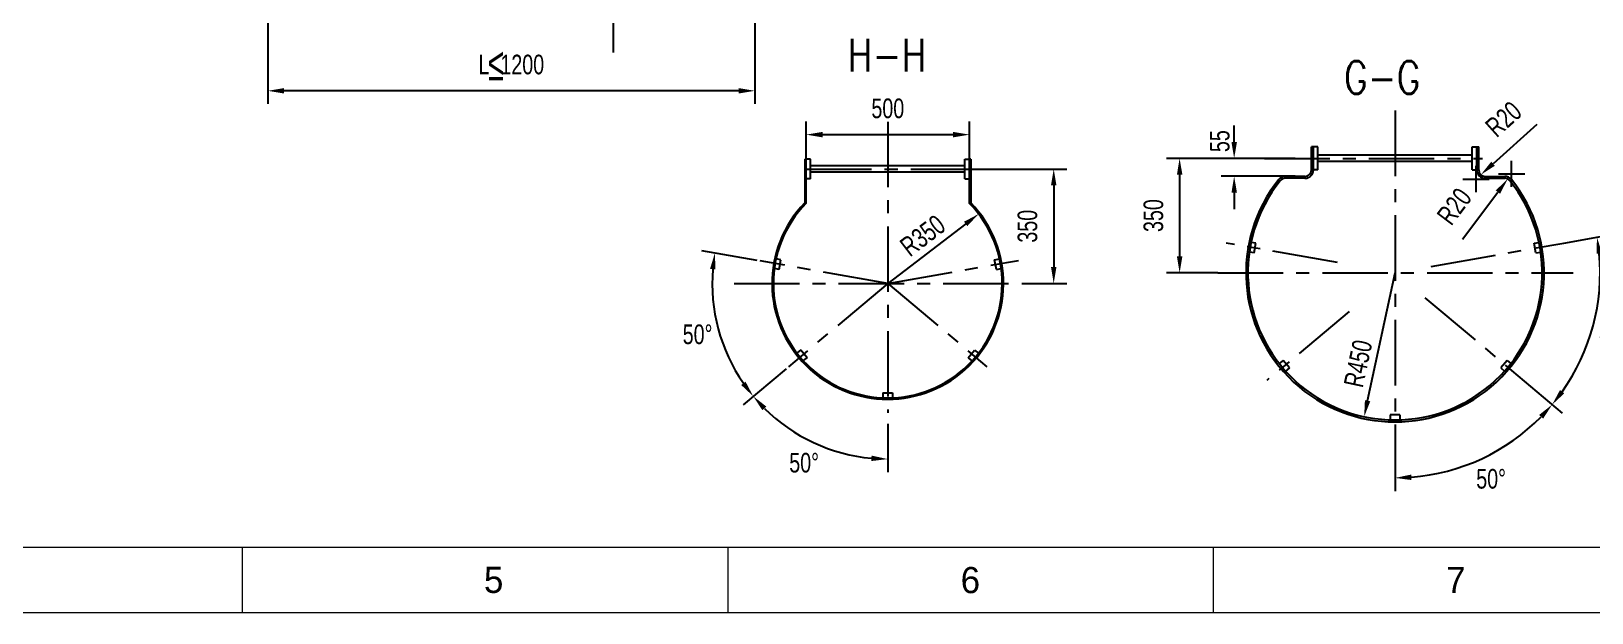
# Model space of a CAD drawing. Extents: x 148 to 221443, y -36682 to 6758.
# Drawn here: x 77947 to 82721, y -12115 to -10336 of the extents above; entities that cross this region are included whole.
import ezdxf
from ezdxf.enums import TextEntityAlignment as Align

# ---------------------------------------------------------------- set-up
doc = ezdxf.new("R2010")
doc.units = 0
doc.header["$LTSCALE"] = 10
doc.header["$MEASUREMENT"] = 0
doc.linetypes.add('CENTERX2', pattern=[4, 2.5, -0.5, 0.5, -0.5])
for name, color, linetype in [('2', 4, 'Continuous'), ('CENTER', 1, 'CENTERX2'), ('DIM', 4, 'Continuous'), ('RED', 7, 'Continuous'), ('WHITE', 7, 'Continuous')]:
    doc.layers.add(name, color=color, linetype=linetype)
doc.layers.add('2（细实线）', color=3, linetype='Continuous', lineweight=20)
doc.layers.add('图框层', color=7, linetype='Continuous', lineweight=15)
doc.styles.add('HZ', font='ROMS.SHX', dxfattribs={"width": 0.75, "bigfont": 'GBCBIG.SHX'})
doc.styles.get("Standard").update_dxf_attribs({"font": 'wison_e.shx', "width": 0.75, "bigfont": 'wison_c.shx'})
doc.styles.add('XW', font='ROMANS.shx', dxfattribs={"width": 0.85})
doc.dimstyles.new('DIM1', dxfattribs={"dimscale": 20, "dimtxt": 3, "dimasz": 2.5, "dimexe": 2, "dimexo": 0, "dimgap": 1, "dimtad": 0, "dimdec": 0, "dimzin": 0, "dimdsep": 46, "dimtxsty": 'Standard', "dimcen": 2, "dimclrd": 3, "dimclre": 3, "dimclrt": 3, "dimadec": 0, "dimazin": 0, "dimtfac": 0.666667, "dimtdec": 0, "dimtofl": 0, "dimtmove": 2, "dimatfit": 1, "dimfxl": 2, "dimtvp": 1.333333, "dimtolj": 1, "dimtzin": 0, "dimarcsym": 0})

# ---------------------------------------------------------------- blocks, each defined once
blk = doc.blocks.new('*D377')
at = {"layer": 'Defpoints', "color": 0}
for p in [(80161.2, -9882.8), (78671.2, -10058), (78671.2, -10518.2)]:
    blk.add_point(p, dxfattribs=at)
at = {"layer": 'DIM', "color": 3, "lineweight": -2}
for p, q in [((80161.2, -9882.8), (80161.2, -10558.2)), ((78671.2, -10058), (78671.2, -10558.2)), ((80111.2, -10518.2), (78721.2, -10518.2))]:
    blk.add_line(p, q, dxfattribs=at)
at = {"layer": 'DIM', "color": 3}
for points in [[(78721.2, -10509.9), (78721.2, -10526.6), (78671.2, -10518.2)], [(80111.2, -10526.6), (80111.2, -10509.9), (80161.2, -10518.2)]]:
    blk.add_solid(points, dxfattribs=at)
at = {"layer": 'DIM', "color": 3, "insert": (79416.2, -10438.2), "char_height": 60, "attachment_point": 5}
blk.add_mtext('\\A1;L  1200', dxfattribs=at)
blk = doc.blocks.new('*D379')
at = {"color": 3, "lineweight": -2}
for p, q in [((81719.8, -10724.8), (81420.6, -10724.8)), ((81460.6, -10774.8), (81460.6, -11024.8)), ((81577.4, -11074.8), (81420.6, -11074.8))]:
    blk.add_line(p, q, dxfattribs=at)
at = {"color": 3}
for points in [[(81469, -10774.8), (81452.3, -10774.8), (81460.6, -10724.8)], [(81452.3, -11024.8), (81469, -11024.8), (81460.6, -11074.8)]]:
    blk.add_solid(points, dxfattribs=at)
at = {"layer": 'Defpoints', "color": 0}
for p in [(81719.8, -10724.8), (81460.6, -11074.8), (81577.4, -11074.8)]:
    blk.add_point(p, dxfattribs=at)
at = {"color": 3, "insert": (81380.6, -10899.8), "char_height": 60, "attachment_point": 5, "rotation": 90}
blk.add_mtext('\\A1;350', dxfattribs=at)
blk = doc.blocks.new('*D380')
at = {"layer": 'Defpoints', "color": 0}
for p in [(82119.6, -11074.8), (82025.2, -11514.8)]:
    blk.add_point(p, dxfattribs=at)
at = {"layer": 'DIM', "color": 3, "lineweight": -2}
blk.add_line((82035.7, -11465.9), (82119.6, -11074.8), dxfattribs=at)
at = {"layer": 'DIM', "color": 3}
blk.add_solid([(82027.5, -11464.2), (82043.8, -11467.7), (82025.2, -11514.8)], dxfattribs=at)
at = {"layer": 'DIM', "color": 3, "insert": (82006.7, -11352.5), "char_height": 60, "attachment_point": 5, "rotation": 77.8884}
blk.add_mtext('\\A1;R450', dxfattribs=at)
blk = doc.blocks.new('*D381')
at = {"layer": 'Defpoints', "color": 0}
for p in [(82119.6, -10579), (82211, -11151.5), (82514.3, -11406), (82119.6, -11601), (82299.5, -11675.8)]:
    blk.add_point(p, dxfattribs=at)
at = {"layer": 'WHITE', "color": 3, "linetype": 'Continuous', "lineweight": -2}
for p, q in [((82514.3, -11406), (82630.8, -11503.8)), ((82119.6, -11601), (82119.6, -11742.1))]:
    blk.add_line(p, q, dxfattribs=at)
blk.add_arc((82119.6, -11074.8), 627.3, 274.5678, 315.4322, dxfattribs=at)
at = {"layer": 'WHITE', "color": 3}
for points in [[(82572.7, -11520.6), (82560.4, -11509.4), (82600.2, -11478)], [(82169.2, -11691.8), (82169.9, -11708.5), (82119.6, -11702.1)]]:
    blk.add_solid(points, dxfattribs=at)
at = {"layer": 'WHITE', "color": 3, "insert": (82413.5, -11705.2), "char_height": 60, "attachment_point": 5}
blk.add_mtext('\\A1;50%%d', dxfattribs=at)
blk = doc.blocks.new('*D382')
at = {"layer": 'Defpoints', "color": 0}
for p in [(82635.9, -10983.8), (82229.8, -11055.4), (82211, -11151.5), (82695.6, -11323.3), (82514.3, -11406)]:
    blk.add_point(p, dxfattribs=at)
at = {"layer": 'WHITE', "color": 3, "linetype": 'Continuous', "lineweight": -2}
for p, q in [((82635.9, -10983.8), (82776.8, -10958.9)), ((82514.3, -11406), (82630.8, -11503.8))]:
    blk.add_line(p, q, dxfattribs=at)
blk.add_arc((82119.6, -11074.8), 627.3, 324.5678, 5.4322, dxfattribs=at)
at = {"layer": 'WHITE', "color": 3}
for points in [[(82752.4, -11014.3), (82735.9, -11016.5), (82737.4, -10965.9)], [(82624.2, -11433.4), (82637.3, -11443.6), (82600.2, -11478)]]:
    blk.add_solid(points, dxfattribs=at)
at = {"layer": 'WHITE', "color": 3, "insert": (82788.6, -11254.1), "char_height": 60, "attachment_point": 5}
blk.add_mtext('\\A1;50%%d', dxfattribs=at)
blk = doc.blocks.new('*D383')
at = {"layer": 'Defpoints', "color": 0}
for p in [(81627.5, -10724.8), (81814.1, -10724.8), (81814.1, -10779.8)]:
    blk.add_point(p, dxfattribs=at)
at = {"layer": 'DIM', "color": 3, "linetype": 'Continuous', "lineweight": -2}
for p, q in [((81627.5, -10674.8), (81627.5, -10624.8)), ((81814.1, -10724.8), (81587.5, -10724.8)), ((81814.1, -10779.8), (81587.5, -10779.8)), ((81627.5, -10829.8), (81627.5, -10879.8))]:
    blk.add_line(p, q, dxfattribs=at)
at = {"layer": 'DIM', "color": 3}
for points in [[(81619.2, -10674.8), (81635.9, -10674.8), (81627.5, -10724.8)], [(81635.9, -10829.8), (81619.2, -10829.8), (81627.5, -10779.8)]]:
    blk.add_solid(points, dxfattribs=at)
at = {"layer": 'DIM', "color": 3, "insert": (81583.6, -10672.2), "char_height": 60, "attachment_point": 5, "rotation": 90}
blk.add_mtext('\\A1;55', dxfattribs=at)
blk = doc.blocks.new('*D384')
at = {"layer": 'Defpoints', "color": 0}
for p in [(82464.2, -10788), (82476.3, -10772)]:
    blk.add_point(p, dxfattribs=at)
at = {"layer": 'DIM', "color": 3, "lineweight": -2}
for p, q in [((82476.3, -10812), (82476.3, -10732)), ((82436.3, -10772), (82516.3, -10772)), ((82326, -10971.9), (82434.2, -10828))]:
    blk.add_line(p, q, dxfattribs=at)
at = {"layer": 'DIM', "color": 3}
blk.add_solid([(82440.9, -10833), (82427.5, -10823), (82464.2, -10788)], dxfattribs=at)
at = {"layer": 'DIM', "color": 3, "insert": (82301.1, -10871.9), "char_height": 60, "attachment_point": 5, "rotation": 53.0675}
blk.add_mtext('\\A1;R20', dxfattribs=at)
blk = doc.blocks.new('*D385')
at = {"layer": 'Defpoints', "color": 0}
for p in [(82367.4, -10788), (82382.2, -10774.7)]:
    blk.add_point(p, dxfattribs=at)
at = {"layer": 'DIM', "color": 3, "lineweight": -2}
for p, q in [((82553.5, -10621.2), (82419.5, -10741.3)), ((82327.4, -10788), (82407.4, -10788)), ((82367.4, -10828), (82367.4, -10748))]:
    blk.add_line(p, q, dxfattribs=at)
at = {"layer": 'DIM', "color": 3}
blk.add_solid([(82413.9, -10735.1), (82425, -10747.5), (82382.2, -10774.7)], dxfattribs=at)
at = {"layer": 'DIM', "color": 3, "insert": (82451.7, -10605), "char_height": 60, "attachment_point": 5, "rotation": 41.8659}
blk.add_mtext('\\A1;R20', dxfattribs=at)
blk = doc.blocks.new('*D445')
at = {"layer": 'Defpoints', "color": 0}
for p in [(80845.8, -10894.9), (80567.7, -11107.4)]:
    blk.add_point(p, dxfattribs=at)
at = {"layer": 'WHITE', "color": 3, "linetype": 'Continuous', "lineweight": -2}
blk.add_line((80806.1, -10925.3), (80567.7, -11107.4), dxfattribs=at)
at = {"layer": 'WHITE', "color": 3}
blk.add_solid([(80811.1, -10931.9), (80801, -10918.7), (80845.8, -10894.9)], dxfattribs=at)
at = {"layer": 'WHITE', "color": 3, "insert": (80674.7, -10961.2), "char_height": 60, "attachment_point": 5, "rotation": 37.3833}
blk.add_mtext('\\A1;R350', dxfattribs=at)
blk = doc.blocks.new('*D446')
at = {"layer": 'Defpoints', "color": 0}
for p in [(80567.7, -10512.2), (80567.7, -11107.4), (80256.7, -11368.4), (80567.7, -11536.9), (80272.6, -11556.1)]:
    blk.add_point(p, dxfattribs=at)
at = {"layer": 'WHITE', "color": 3, "linetype": 'Continuous', "lineweight": -2}
for p, q in [((80256.7, -11368.4), (80125.6, -11478.4)), ((80567.7, -11536.9), (80567.7, -11684.5))]:
    blk.add_line(p, q, dxfattribs=at)
blk.add_arc((80567.7, -11107.4), 537, 225.3363, 264.6637, dxfattribs=at)
at = {"layer": 'WHITE', "color": 3}
for points in [[(80196.3, -11483.8), (80184.1, -11495.1), (80156.3, -11452.6)], [(80517.4, -11650.5), (80518.1, -11633.8), (80567.7, -11644.5)]]:
    blk.add_solid(points, dxfattribs=at)
at = {"layer": 'WHITE', "color": 3, "insert": (80311.9, -11656), "char_height": 60, "attachment_point": 5}
blk.add_mtext('\\A1;50%%d', dxfattribs=at)
blk = doc.blocks.new('*D447')
at = {"layer": 'Defpoints', "color": 0}
for p in [(80167.9, -11037), (80567.7, -11107.4), (80567.7, -11107.4), (80034.3, -11169.8), (80256.7, -11368.4)]:
    blk.add_point(p, dxfattribs=at)
at = {"layer": 'WHITE', "color": 3, "linetype": 'Continuous', "lineweight": -2}
for p, q in [((80167.9, -11037), (79999.4, -11007.2)), ((80256.7, -11368.4), (80125.7, -11478.3))]:
    blk.add_line(p, q, dxfattribs=at)
blk.add_arc((80567.7, -11107.4), 537, 175.3365, 214.6635, dxfattribs=at)
at = {"layer": 'WHITE', "color": 3}
for points in [[(80040.7, -11064.8), (80024.2, -11062.7), (80038.8, -11014.2)], [(80119.4, -11417.9), (80132.6, -11407.8), (80156.3, -11452.6)]]:
    blk.add_solid(points, dxfattribs=at)
at = {"layer": 'WHITE', "color": 3, "insert": (79985.9, -11263.3), "char_height": 60, "attachment_point": 5}
blk.add_mtext('\\A1;50%%d', dxfattribs=at)
blk = doc.blocks.new('*D455')
at = {"layer": 'Defpoints', "color": 0}
for p in [(80817.7, -10652.3), (80318.1, -10727.4), (80817.7, -10727.4)]:
    blk.add_point(p, dxfattribs=at)
at = {"layer": 'DIM', "color": 3, "linetype": 'Continuous', "lineweight": -2}
for p, q in [((80318.1, -10727.4), (80318.1, -10612.3)), ((80817.7, -10727.4), (80817.7, -10612.3)), ((80368.1, -10652.3), (80767.7, -10652.3))]:
    blk.add_line(p, q, dxfattribs=at)
at = {"layer": 'DIM', "color": 3}
for points in [[(80368.1, -10644), (80368.1, -10660.6), (80318.1, -10652.3)], [(80767.7, -10660.6), (80767.7, -10644), (80817.7, -10652.3)]]:
    blk.add_solid(points, dxfattribs=at)
at = {"layer": 'DIM', "color": 3, "insert": (80567.9, -10572.3), "char_height": 60, "attachment_point": 5}
blk.add_mtext('\\A1;500', dxfattribs=at)
blk = doc.blocks.new('*D464')
at = {"layer": 'Defpoints', "color": 0}
for p in [(80817.7, -10757.4), (80991.7, -11107.4), (81075.4, -11107.4)]:
    blk.add_point(p, dxfattribs=at)
at = {"layer": 'WHITE', "color": 3, "linetype": 'Continuous', "lineweight": -2}
for p, q in [((80817.7, -10757.4), (81115.4, -10757.4)), ((81075.4, -10807.4), (81075.4, -11057.4)), ((80991.7, -11107.4), (81115.4, -11107.4))]:
    blk.add_line(p, q, dxfattribs=at)
at = {"layer": 'WHITE', "color": 3}
for points in [[(81083.7, -10807.4), (81067.1, -10807.4), (81075.4, -10757.4)], [(81067.1, -11057.4), (81083.7, -11057.4), (81075.4, -11107.4)]]:
    blk.add_solid(points, dxfattribs=at)
at = {"layer": 'WHITE', "color": 3, "insert": (80995.4, -10932.4), "char_height": 60, "attachment_point": 5, "rotation": 90}
blk.add_mtext('\\A1;350', dxfattribs=at)
blk = doc.blocks.new('1.5a2')
at = {"layer": '图框层', "ltscale": 10}
for p, q in [((16981.88, 9726.58), (16125.88, 9726.58)), ((16397.88, 9726.58), (16397.88, 9716.58)), ((16472.13, 9726.58), (16472.13, 9716.58)), ((16546.38, 9726.58), (16546.38, 9716.58)), ((16991.88, 9716.58), (16100.88, 9716.58))]:
    blk.add_line(p, q, dxfattribs=at)
at = {"style": 'HZ'}
for s, p in [('5', (16436.33, 9721.58)), ('6', (16509.25, 9721.58)), ('7', (16583.5, 9721.58))]:
    blk.add_text(s, height=4, dxfattribs=at).set_placement(p, align=Align.MIDDLE)

msp = doc.modelspace()

# ---------------------------------------------------------------- linework, layer by layer
at = {"color": 3}
msp.add_line((79727.8806, -10133.0015), (79727.8806, -10400.7444), dxfattribs=at)
at = {"layer": 'CENTER', "ltscale": 8}
for p, q in [((82119.5933, -10578.9647), (82119.5933, -11601.0407)), ((80567.6889, -10612.8465), (80567.6889, -11503.3104)), ((81719.7583, -10724.8058), (82387.5911, -10724.8058)), ((80318.0981, -10757.4394), (80817.6889, -10757.4394)), ((81943.1848, -11043.7003), (81603.305, -10983.7703)), ((82229.7564, -11055.3811), (82635.8816, -10983.7703)), ((80567.6889, -11107.4394), (80177.832, -11038.6971)), ((80567.6889, -11107.4394), (80967.4446, -11036.9517)), ((81577.3746, -11074.8058), (82664.8231, -11074.8058)), ((80097.5267, -11107.4394), (81037.8511, -11107.4394)), ((80567.6889, -11107.4394), (80264.4341, -11361.9004)), ((80567.6889, -11107.4394), (80870.9437, -11361.9004)), ((82211.0098, -11151.5134), (82514.2646, -11405.9744)), ((81979.1199, -11192.677), (81727.1457, -11404.1084))]:
    msp.add_line(p, q, dxfattribs=at)
at = {"layer": 'RED'}
for p, q in [((81864.0025, -10759.8058), (81864.0025, -10689.8058)), ((81870.0025, -10689.8058), (81864.0025, -10689.8058)), ((81883.5933, -10689.8058), (81870.0025, -10689.8058)), ((81870.0025, -10759.8058), (81870.0025, -10689.8058)), ((81883.5933, -10759.8058), (81883.5933, -10689.8058)), ((82356.0025, -10759.8058), (82356.0025, -10689.8058)), ((82356.0025, -10689.8058), (82369.5933, -10689.8058)), ((82369.5933, -10759.8058), (82369.5933, -10689.8058)), ((82369.5933, -10689.8058), (82375.5933, -10689.8058)), ((82375.5933, -10759.8058), (82375.5933, -10689.8058)), ((80314.0981, -10727.4394), (80314.0981, -10860.442)), ((80314.0981, -10727.4394), (80318.0981, -10727.4394)), ((80331.6889, -10727.4394), (80318.0981, -10727.4394)), ((80318.0981, -10862.0735), (80318.0981, -10727.4394)), ((80331.6889, -10787.4394), (80331.6889, -10727.4394)), ((80803.6889, -10787.4394), (80803.6889, -10727.4394)), ((80803.6889, -10727.4394), (80817.6889, -10727.4394)), ((80817.6889, -10862.4904), (80817.6889, -10727.4394)), ((80821.6889, -10727.4394), (80817.6889, -10727.4394)), ((80821.6889, -10727.4394), (80821.6889, -10860.8628)), ((82356.0025, -10714.8058), (81883.5933, -10714.8058)), ((82356.0025, -10734.8058), (81883.5933, -10734.8058)), ((80331.6889, -10787.4394), (80318.0981, -10787.4394)), ((80803.6889, -10747.4394), (80331.6889, -10747.4394)), ((80803.6889, -10767.4394), (80331.6889, -10767.4394)), ((80803.6889, -10787.4394), (80817.6889, -10787.4394)), ((81844.0025, -10779.8058), (81784.125, -10779.8058)), ((81844.0025, -10785.8058), (81784.125, -10785.8058)), ((81883.5933, -10759.8058), (81870.0025, -10759.8058)), ((82356.0025, -10759.8058), (82369.5933, -10759.8058)), ((82395.5933, -10779.8058), (82455.4708, -10779.8058)), ((82395.5933, -10785.8058), (82455.0616, -10785.8058)), ((81688.8576, -11014.0869), (81674.0713, -11011.4797)), ((81694.0671, -10984.5427), (81679.2808, -10981.9355)), ((81688.8576, -11014.0869), (81694.0671, -10984.5427)), ((82545.1195, -10984.5427), (82559.9058, -10981.9355)), ((82550.3289, -11014.0869), (82545.1195, -10984.5427)), ((82550.3289, -11014.0869), (82565.1152, -11011.4797)), ((80235.4515, -11064.4997), (80221.3392, -11062.0113)), ((80240.6609, -11034.9555), (80225.8746, -11032.3483)), ((80235.4515, -11064.4997), (80240.6609, -11034.9555)), ((80894.713, -11034.7762), (80909.4993, -11032.169)), ((80899.9225, -11064.3204), (80894.713, -11034.7762)), ((80899.9225, -11064.3204), (80914.7088, -11061.7132)), ((80301.4327, -11310.7449), (80290.4553, -11319.9561)), ((80301.4327, -11310.7449), (80320.7163, -11333.7263)), ((80814.1407, -11334.3469), (80833.4243, -11311.3656)), ((80833.4243, -11311.3656), (80844.9261, -11321.0167)), ((80320.7163, -11333.7263), (80309.2146, -11343.3774)), ((80814.1407, -11334.3469), (80825.1182, -11343.5581)), ((81776.9247, -11342.7578), (81765.423, -11352.4089)), ((81796.2084, -11365.7391), (81776.9247, -11342.7578)), ((82462.2618, -11342.7578), (82442.9782, -11365.7391)), ((82462.2618, -11342.7578), (82473.7635, -11352.4089)), ((81796.2084, -11365.7391), (81784.7067, -11375.3902)), ((82442.9782, -11365.7391), (82454.4799, -11375.3902)), ((80552.2838, -11442.0858), (80552.2838, -11456.4158)), ((80552.2838, -11442.0858), (80582.2838, -11442.0858)), ((80582.2838, -11442.0858), (80582.2838, -11457.1002)), ((82134.5933, -11509.5414), (82104.5933, -11509.5414)), ((82104.5933, -11509.5414), (82104.5933, -11524.5558)), ((82134.5933, -11509.5414), (82134.5933, -11524.5558))]:
    msp.add_line(p, q, dxfattribs=at)
for centre, radius, start, end in [((81784.125, -10805.8058), 26, 90, 141.2751269), ((81784.125, -10805.8058), 20, 90, 141.2751269), ((81844.0025, -10759.8058), 20, 270, 0), ((81844.0025, -10759.8058), 26, 270, 0), ((82395.5933, -10759.8058), 26, 180, 270), ((82395.5933, -10759.8058), 20, 180, 270), ((82455.0616, -10805.8058), 26, 38.7248731, 90), ((82455.0616, -10805.8058), 20, 38.7248731, 90), ((82119.5933, -11074.8058), 456, 141.2751269, 38.7248731), ((82119.5933, -11074.8058), 450, 141.2751269, 38.7248731), ((80567.6889, -11107.4394), 354, 135.7546155, 44.1503785), ((80567.6889, -11107.4394), 350, 135.4890539, 44.4153086)]:
    msp.add_arc(centre, radius, start, end, dxfattribs=at)

# ---------------------------------------------------------------- block references
at = {"layer": '2（细实线）', "xscale": 20, "yscale": 20, "zscale": 20}
msp.add_blockref('1.5a2', (-249364.5209, -206446.0395), dxfattribs=at)

# ---------------------------------------------------------------- texts
at = {"color": 3, "style": 'XW', "width": 0.8}
for s, p in [('H-H', (80685.2945, -10408.8502)), ('G-G', (82196.992, -10477.3975))]:
    msp.add_text(s, height=100, dxfattribs=at).set_placement(p, align=Align.MIDDLE_RIGHT)
at = {"layer": '2', "color": 3, "linetype": 'Continuous', "style": 'HZ', "width": 0.65}
msp.add_text('≤', height=100, dxfattribs=at).set_placement((79345.2909, -10486.3208))

# ---------------------------------------------------------------- dimensions: what is measured, and where the dimension line sits
at = {"color": 3}
dim = msp.add_linear_dim(base=(81460.6196, -11074.8058), p1=(81719.7583, -10724.8058), p2=(81577.3746, -11074.8058), angle=90, dimstyle='DIM1', dxfattribs=at)
dim.commit()
dim.dimension.update_dxf_attribs({"geometry": '*D379', "text_midpoint": (81380.6196, -10899.8058)})
at = {"layer": 'DIM'}
dim = msp.add_linear_dim(base=(78671.2336, -10518.2368), p1=(80161.2336, -9882.8202), p2=(78671.2336, -10058.0015), text='L  1200', dimstyle='DIM1', dxfattribs=at)
dim.commit()
dim.dimension.update_dxf_attribs({"geometry": '*D377', "text_midpoint": (79416.2336, -10438.2368)})
at = {"layer": 'DIM', "color": 1, "linetype": 'Continuous'}
dim = msp.add_linear_dim(base=(80817.6889, -10652.2998), p1=(80318.0981, -10727.4394), p2=(80817.6889, -10727.4394), dimstyle='DIM1', dxfattribs=at)
dim.commit()
dim.dimension.update_dxf_attribs({"geometry": '*D455', "text_midpoint": (80567.8935, -10572.2998)})
at = {"layer": 'DIM'}
for center, mpoint, picture, middle in [((82367.3513, -10788.0478), (82382.2455, -10774.7), '*D385', (82451.7313, -10605.004)), ((82476.2549, -10772.0481), (82464.2374, -10788.035), '*D384', (82301.1458, -10871.8569))]:
    dim = msp.add_radius_dim(center=center, mpoint=mpoint, dimstyle='DIM1', dxfattribs=at)
    dim.commit()
    dim.dimension.update_dxf_attribs({"geometry": picture, "text_midpoint": middle})
at = {"layer": 'DIM', "color": 1, "linetype": 'Continuous'}
dim = msp.add_linear_dim(base=(81627.5251, -10724.8058), p1=(81814.0637, -10779.8058), p2=(81814.0637, -10724.8058), angle=90, dimstyle='DIM1', dxfattribs=at)
dim.commit()
dim.dimension.update_dxf_attribs({"geometry": '*D383', "text_midpoint": (81583.6132, -10672.2038), "dimtype": 160})
at = {"layer": 'DIM'}
dim = msp.add_radius_dim(center=(82119.5933, -11074.8058), mpoint=(82025.1762, -11514.7893), dimstyle='DIM1', dxfattribs=at)
dim.commit()
dim.dimension.update_dxf_attribs({"geometry": '*D380', "text_midpoint": (82006.6505, -11352.5421), "dimtype": 164})
at = {"layer": 'WHITE', "color": 1, "linetype": 'Continuous'}
for base, line1, line2, picture, middle in [((80272.5799, -11556.1308), ((80567.6889, -10512.1764), (80567.6889, -11536.9208)), ((80567.6889, -11107.4394), (80256.7342, -11368.3614)), '*D446', (80311.8998, -11655.9808)), ((82299.5151, -11675.7864), ((82119.5933, -10578.9647), (82119.5933, -11601.0407)), ((82211.0098, -11151.5134), (82514.2646, -11405.9744)), '*D381', (82413.5422, -11705.1814)), ((82695.6226, -11323.2806), ((82211.0098, -11151.5134), (82514.2646, -11405.9744)), ((82229.7564, -11055.3811), (82635.8816, -10983.7703)), '*D382', (82788.5908, -11254.0632)), ((80034.2939, -11169.7843), ((80567.6889, -11107.4394), (80167.9332, -11036.9517)), ((80567.6889, -11107.4394), (80256.7342, -11368.3614)), '*D447', (79985.9232, -11263.323))]:
    dim = msp.add_angular_dim_2l(base=base, line1=line1, line2=line2, dimstyle='DIM1', override={"dimtad": 2, "dimtih": 1, "dimtoh": 1, "dimtix": 1}, dxfattribs=at)
    dim.commit()
    dim.dimension.update_dxf_attribs({"geometry": picture, "text_midpoint": middle})
dim = msp.add_linear_dim(base=(81075.3857, -11107.4394), p1=(80817.6889, -10757.4394), p2=(80991.6817, -11107.4394), angle=90, dimstyle='DIM1', dxfattribs=at)
dim.commit()
dim.dimension.update_dxf_attribs({"geometry": '*D464', "text_midpoint": (80995.3857, -10932.4394)})
dim = msp.add_radius_dim(center=(80567.6889, -11107.4394), mpoint=(80845.7961, -10894.939), dimstyle='DIM1', dxfattribs=at)
dim.commit()
dim.dimension.update_dxf_attribs({"geometry": '*D445', "text_midpoint": (80674.7051, -10961.2409), "dimtype": 164})

doc.saveas('drawing.dxf')
